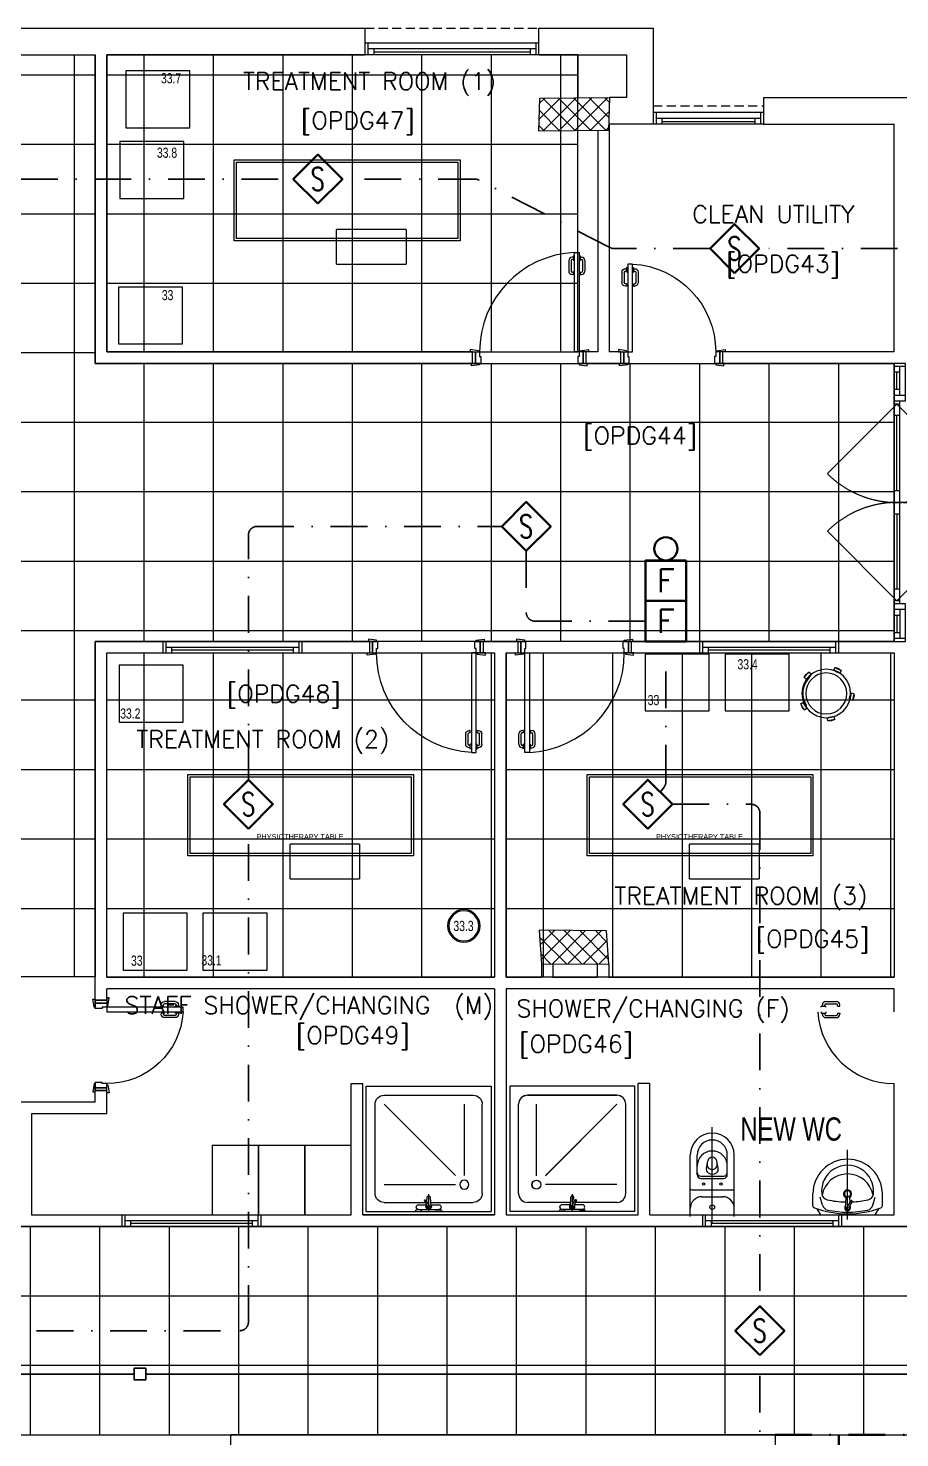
# Model space of a CAD drawing. Header units: inches. Extents: x -246178 to 57169, y -29325 to 19878.
# Drawn here: x 29599 to 37128, y -2773 to 9403 of the extents above; entities that cross this region are included whole.
import ezdxf
from ezdxf.enums import TextEntityAlignment as Align

# ---------------------------------------------------------------- set-up
doc = ezdxf.new("R2010")
doc.units = ezdxf.units.IN
doc.header["$LTSCALE"] = 25
doc.header["$MEASUREMENT"] = 0
for name, pattern in [('00-Ground Floor$0$DASHED', [0.75, 0.5, -0.25]), ('00-Ground Floor$0$HIDDEN2', [0.1875, 0.125, -0.0625]), ('DASHDOT', [25.4, 12.7, -6.35, 0, -6.35])]:
    doc.linetypes.add(name, pattern=pattern)
doc.layers.get('0').update_dxf_attribs({"color": 8})
for name, color, linetype, lineweight in [('00-Ground Floor$0$72_EGR_BASE_TEXT', 252, 'Continuous', 5), ('00-Ground Floor$0$72_EGR_EQP_TAG', 142, 'Continuous', 5), ('00-Ground Floor$0$Aluminum', 251, 'Continuous', 5), ('00-Ground Floor$0$C-HYDR-CTCH', 251, 'Continuous', 5), ('00-Ground Floor$0$Frame', 252, 'Continuous', 9), ('00-Ground Floor$0$Hatch', 254, 'Continuous', 5), ('00-Ground Floor$0$LOADING', 253, 'Continuous', 5), ('00-Ground Floor$0$Proj', 251, 'Continuous', 5), ('00-Ground Floor$0$SANIT', 250, 'Continuous', 5), ('00-Ground Floor$0$Walls', 251, 'Continuous', 5), ('00-Ground Floor$0$Wooden Joinery', 251, 'Continuous', 5), ('E-LITE-CLNG-CNDT', 6, 'DASHDOT', 35), ('F-ALRM-CLNG @ 100', 33, 'Continuous', 35), ('F-ALRM-CLNG-CNDT', 51, 'DASHDOT', 25), ('F-ALRM-CNDT-SPLY', 43, 'POWER SUPPLY', 25), ('F-ALRM-WALL @ 100', 33, 'Continuous', 35)]:
    doc.layers.add(name, color=color, linetype=linetype, lineweight=lineweight)
doc.styles.add('00-Ground Floor$0$list_ghTextstyle', font='romans.shx', dxfattribs={"height": 0.25})
doc.styles.add('00-Ground Floor$0$SIMPLEX', font='SIMPLEX.shx', dxfattribs={"height": 150})
doc.styles.add('00-Ground Floor$0$X3G_ENTITY_257CFD', font='swisscl.ttf', dxfattribs={"height": 200})
doc.styles.add('00-Ground Floor$0$X3G_ENTITY_2587F5', font='swisscl.ttf', dxfattribs={"height": 200})
doc.styles.add('DC_Simplex', font='SIMPLEX.shx', dxfattribs={"width": 0.7})
doc.styles.get("Standard").update_dxf_attribs({"font": 'arial.ttf'})
doc.linetypes.add('POWER SUPPLY', pattern='A,50.8,-4,["PS",Standard,S=4.5,R=0,X=0,Y=-2.25],-11', length=65.8)

# ---------------------------------------------------------------- blocks, each defined once
blk = doc.blocks.new('00-Ground Floor$0$door1700')
at = {"layer": '00-Ground Floor$0$Aluminum', "linetype": '00-Ground Floor$0$DASHED', "ltscale": 300}
for p, q in [((34940, 89348), (35541, 89949)), ((36640, 89348), (36039, 89949)), ((34940, 89348), (35541, 88747)), ((36640, 89348), (36039, 88747))]:
    blk.add_line(p, q, dxfattribs=at)
at = {"layer": '00-Ground Floor$0$Aluminum'}
for p, q in [((34915, 89423), (34590, 89423)), ((34615, 89423), (34615, 89323)), ((34865, 89373), (34615, 89373)), ((34665, 89373), (34665, 89323)), ((34815, 89373), (34815, 89323)), ((34865, 89423), (34865, 89323)), ((34915, 89423), (34915, 89323)), ((36665, 89373), (34915, 89373)), ((34940, 89373), (34940, 89323)), ((35040, 89373), (35040, 89323)), ((35690, 89373), (35690, 89323)), ((35790, 89373), (35790, 89323)), ((35890, 89373), (35890, 89323)), ((36540, 89373), (36540, 89323)), ((36640, 89373), (36640, 89323)), ((36990, 89423), (36665, 89423)), ((36665, 89423), (36665, 89323)), ((36715, 89423), (36715, 89323)), ((36715, 89373), (36965, 89373)), ((36765, 89373), (36765, 89323)), ((36915, 89373), (36915, 89323)), ((36965, 89423), (36965, 89323)), ((36990, 89323), (34590, 89323)), ((34590, 89323), (36990, 89323)), ((34815, 89348), (34665, 89348)), ((35690, 89348), (35040, 89348)), ((35890, 89348), (36540, 89348)), ((36765, 89348), (36915, 89348))]:
    blk.add_line(p, q, dxfattribs=at)
at = {"layer": '00-Ground Floor$0$Aluminum', "linetype": '00-Ground Floor$0$DASHED', "ltscale": 300}
for centre, start, end in [((34940, 89348), 315, 45), ((36640, 89348), 135, 225)]:
    blk.add_arc(centre, 850, start, end, dxfattribs=at)
blk = doc.blocks.new('00-Ground Floor$0$A$C72370EFE')
at = {"layer": '00-Ground Floor$0$Wooden Joinery'}
for p, q in [((-0.05, -0.07), (-0.05, -0.16)), ((-0.03, -0.07), (-0.03, -0.16)), ((-0.01, -0.04), (-0.02, -0.04)), ((-0.01, -0.06), (-0.02, -0.06)), ((-0.01, -0.03), (-0.01, -0.07)), ((0, -0.03), (-0.01, -0.03)), ((0, -0.07), (-0.01, -0.07)), ((0.04, -0.03), (0.05, -0.03)), ((0.04, -0.07), (0.05, -0.07)), ((0.05, -0.03), (0.05, -0.07)), ((0.05, -0.04), (0.06, -0.04)), ((0.05, -0.06), (0.06, -0.06)), ((0.07, -0.07), (0.07, -0.16)), ((0.09, -0.07), (0.09, -0.16)), ((-0.01, -0.17), (-0.02, -0.17)), ((-0.01, -0.19), (-0.02, -0.19)), ((-0.01, -0.17), (-0.01, -0.19)), ((0.05, -0.17), (0.06, -0.17)), ((0.05, -0.17), (0.05, -0.19)), ((0.05, -0.19), (0.06, -0.19))]:
    blk.add_line(p, q, dxfattribs=at)
for centre, radius, start, end in [((-0.02, -0.07), 0.03, 90, 180), ((-0.02, -0.07), 0.01, 90, 180), ((0.06, -0.07), 0.03, 0, 90), ((0.06, -0.07), 0.01, 0, 90), ((-0.02, -0.16), 0.03, 180, 270), ((-0.02, -0.16), 0.01, 180, 270), ((0.06, -0.16), 0.01, 270, 0), ((0.06, -0.16), 0.03, 270, 0)]:
    blk.add_arc(centre, radius, start, end, dxfattribs=at)
blk = doc.blocks.new('00-Ground Floor$0$A$C268A7CF0')
at = {"layer": '00-Ground Floor$0$Wooden Joinery'}
for points in [[(80, 759), (80, 769), (10, 779), (10, 759)], [(740, 759), (740, 769), (810, 779), (810, 759)], [(70, 659), (70, 649), (0, 639), (0, 659)], [(120, 659), (120, 0), (80, 0), (80, 659)], [(750, 659), (750, 649), (820, 639), (820, 659)]]:
    blk.add_lwpolyline(points, close=True, dxfattribs=at)
for points in [[(45, 659), (45, 759), (20, 759), (20, 659), (45, 659)], [(45, 659), (80, 659), (80, 699), (90, 699), (90, 759), (45, 759), (45, 659)], [(775, 659), (740, 659), (740, 699), (730, 699), (730, 759), (775, 759), (775, 659)], [(775, 659), (775, 759), (800, 759), (800, 659), (775, 659)]]:
    blk.add_lwpolyline(points, dxfattribs=at)
blk.add_arc((80, 659), 660, 273.4748, 0, dxfattribs=at)
at = {"layer": '00-Ground Floor$0$Wooden Joinery', "xscale": 999.9999999998854, "yscale": 999.9999999998854, "zscale": 999.9999999998854, "rotation": 180}
blk.add_blockref('00-Ground Floor$0$A$C72370EFE', (120, 0), dxfattribs=at)
blk = doc.blocks.new('00-Ground Floor$0$A$C5DAD61B4')
at = {"layer": '00-Ground Floor$0$Wooden Joinery'}
for points in [[(80, 959), (80, 969), (10, 979), (10, 959)], [(940, 959), (940, 969), (1010, 979), (1010, 959)], [(70, 859), (70, 849), (0, 839), (0, 859)], [(120, 859), (120, 0), (80, 0), (80, 859)], [(950, 859), (950, 849), (1020, 839), (1020, 859)]]:
    blk.add_lwpolyline(points, close=True, dxfattribs=at)
for points in [[(45, 859), (45, 959), (20, 959), (20, 859), (45, 859)], [(45, 859), (80, 859), (80, 899), (90, 899), (90, 959), (45, 959), (45, 859)], [(975, 859), (940, 859), (940, 899), (930, 899), (930, 959), (975, 959), (975, 859)], [(975, 859), (975, 959), (1000, 959), (1000, 859), (975, 859)]]:
    blk.add_lwpolyline(points, dxfattribs=at)
blk.add_arc((80, 859), 860, 272.666, 0, dxfattribs=at)
at = {"layer": '00-Ground Floor$0$Wooden Joinery', "xscale": 999.9999999998854, "yscale": 999.9999999998854, "zscale": 999.9999999998854, "rotation": 180}
blk.add_blockref('00-Ground Floor$0$A$C72370EFE', (120, 0), dxfattribs=at)
blk = doc.blocks.new('00-Ground Floor$0$A$C5FCA3E6B')
at = {"layer": '00-Ground Floor$0$Wooden Joinery'}
for points in [[(80, 859), (80, 869), (10, 879), (10, 859)], [(840, 859), (840, 869), (910, 879), (910, 859)], [(70, 759), (70, 749), (0, 739), (0, 759)], [(120, 759), (120, 0), (80, 0), (80, 759)], [(850, 759), (850, 749), (920, 739), (920, 759)]]:
    blk.add_lwpolyline(points, close=True, dxfattribs=at)
for points in [[(45, 759), (45, 859), (20, 859), (20, 759), (45, 759)], [(45, 759), (80, 759), (80, 799), (90, 799), (90, 859), (45, 859), (45, 759)], [(875, 759), (840, 759), (840, 799), (830, 799), (830, 859), (875, 859), (875, 759)], [(875, 759), (875, 859), (900, 859), (900, 759), (875, 759)]]:
    blk.add_lwpolyline(points, dxfattribs=at)
blk.add_arc((80, 759), 760, 273.0171, 0, dxfattribs=at)
at = {"layer": '00-Ground Floor$0$Wooden Joinery', "xscale": 999.9999999998854, "yscale": 999.9999999998854, "zscale": 999.9999999998854, "rotation": 180}
blk.add_blockref('00-Ground Floor$0$A$C72370EFE', (120, 0), dxfattribs=at)
blk = doc.blocks.new('00-Ground Floor$0$SHOWER TRAY 80x80')
at = {"layer": '00-Ground Floor$0$SANIT'}
for p, q in [((0, 0), (0, 0.8)), ((0.8, 0.8), (0, 0.8)), ((0.1143, 0.7429), (0.6857, 0.7429)), ((0.8, 0), (0.8, 0.8)), ((0.0571, 0.4124), (0.0571, 0.6857)), ((0.7429, 0.1143), (0.7429, 0.6857)), ((0.1714, 0.1143), (0.1714, 0.5714)), ((0.2286, 0.6286), (0.6857, 0.6286)), ((0.2286, 0.5714), (0.6857, 0.1143)), ((0.01, 0.455), (0.01, 0.475)), ((0.0163, 0.475), (0.01, 0.475)), ((0.0125, 0.455), (0.01, 0.455)), ((0.0125, 0.335), (0.0125, 0.465)), ((0.0425, 0.4133), (0.0425, 0.465)), ((0.11, 0.4), (0, 0.4)), ((0.0667, 0.3728), (0.0271, 0.3939)), ((0.0895, 0.4105), (0.0316, 0.4139)), ((0.0407, 0.3866), (0.0316, 0.3861)), ((0.0715, 0.3808), (0.0334, 0.4058)), ((0.0425, 0.335), (0.0425, 0.3857)), ((0.0571, 0.1143), (0.0571, 0.3779)), ((0.0608, 0.3878), (0.0895, 0.3895)), ((0.01, 0.345), (0.01, 0.325)), ((0.0125, 0.345), (0.01, 0.345)), ((0.0163, 0.325), (0.01, 0.325)), ((0, 0), (0.8, 0)), ((0.1143, 0.0571), (0.6857, 0.0571))]:
    blk.add_line(p, q, dxfattribs=at)
blk.add_circle((0.1714, 0.6286), 0.0286, dxfattribs=at)
for centre, radius, start, end in [((0.1143, 0.6857), 0.0571, 90, 180), ((0.6857, 0.6857), 0.0571, 360, 90), ((0, 0.475), 0.01, 0, 90), ((0, 0.455), 0.01, 270, 0), ((0.0275, 0.465), 0.015, 0, 180), ((0.03, 0.4), 0.0175, 49.63201, 309.25255), ((0.03, 0.4), 0.014, 83.26708, 276.73292), ((0.03, 0.4), 0.00676, 54.04228, 244.58733), ((0.0691, 0.3768), 0.00467, 239.31481, 59.31481), ((0.0895, 0.4), 0.0105, 270, 90), ((0, 0.345), 0.01, 0, 90), ((0, 0.325), 0.01, 270, 0), ((0.0275, 0.335), 0.015, 180, 0), ((0.1143, 0.1143), 0.0571, 180, 270), ((0.6857, 0.1143), 0.0571, 270, 360)]:
    blk.add_arc(centre, radius, start, end, dxfattribs=at)
blk = doc.blocks.new('00-Ground Floor$0$WM00001-P')
at = {"layer": '00-Ground Floor$0$LOADING'}
for radius in [0.14, 0.13]:
    blk.add_circle((0, 0), radius, dxfattribs=at)
blk = doc.blocks.new('00-Ground Floor$0$stool')
at = {"layer": '00-Ground Floor$0$LOADING', "extrusion": (-2.75759e-10, 1.16581e-09, -1)}
for p, q in [((-948653, -390197, 0), (-948663, -390219, 0)), ((-948663, -390219, 0), (-948609, -390245, 0)), ((-948653, -390197, 0), (-948599, -390223, 0)), ((-948599, -390223, 0), (-948609, -390245, 0)), ((-948878, -390239, 0), (-948920, -390282, 0)), ((-948901, -390299, 0), (-948920, -390282, 0)), ((-948860, -390256, 0), (-948901, -390299, 0)), ((-948874, -390285, 0), (-948881, -390278, 0)), ((-948860, -390256, 0), (-948878, -390239, 0)), ((-948514, -390419, 0), (-948526, -390478, 0)), ((-948489, -390424, 0), (-948514, -390419, 0)), ((-948489, -390424, 0), (-948502, -390483, 0)), ((-948948, -390510, 0), (-948927, -390497, 0)), ((-948918, -390562, 0), (-948948, -390510, 0)), ((-948897, -390549, 0), (-948927, -390497, 0)), ((-948918, -390562, 0), (-948897, -390549, 0)), ((-948900, -390524, 0), (-948909, -390529, 0)), ((-948502, -390483, 0), (-948526, -390478, 0)), ((-948660, -390622, 0), (-948719, -390634, 0)), ((-948714, -390658, 0), (-948719, -390634, 0)), ((-948655, -390647, 0), (-948714, -390658, 0)), ((-948655, -390647, 0), (-948660, -390622, 0))]:
    blk.add_line(p, q, dxfattribs=at)
for radius in [210, 177]:
    blk.add_circle((948728, -390422, 0), radius, dxfattribs=at)
for centre, radius, start, end in [((948598, -390154, 0), 92.5, 276.8567, 314.706), ((948664, -390289, 0), 92.5, 96.8567, 134.706), ((948728, -390422, 0), 200, 329.385, 43.147), ((948835, -390321, 0), 92.5, 24.6225, 62.4718), ((948944, -390217, 0), 92.5, 204.6225, 242.4718), ((948434, -390467, 0), 92.5, 353.1232, 30.9725), ((948581, -390435, 0), 92.5, 173.1232, 210.9725), ((948857, -390492, 0), 92.5, 311.2934, 349.1427), ((948988, -390567, 0), 92.5, 131.2934, 169.1427), ((948672, -390714, 0), 92.5, 59.9688, 97.8181), ((948701, -390567, 0), 92.5, 239.9688, 277.8181)]:
    blk.add_arc(centre, radius, start, end, dxfattribs=at)
blk = doc.blocks.new('00-Ground Floor$0$H.A.2.3_Second Floor Plan$0$A$C64EB3589')
for p, q in [((-1107, 924, -10), (-507, 924, -10)), ((-1107, 924, -10), (-1107, 624, -10)), ((-507, 624, -10), (-507, 924, -10)), ((-507, 624, -10), (-1107, 624, -10))]:
    blk.add_line(p, q)
at = {"elevation": -10}
for points in [[(-1991, 24), (-41, 24), (-41, 724), (-1991, 724)], [(-1991, 24), (-41, 24), (-41, 724), (-1991, 724)], [(-1991, 24), (-41, 24), (-41, 724), (-1991, 724)], [(-1991, 24), (-41, 24), (-41, 724), (-1991, 724)], [(-1971, 44), (-61, 44), (-61, 704), (-1971, 704)], [(-1971, 44), (-61, 44), (-61, 704), (-1971, 704)], [(-1971, 44), (-61, 44), (-61, 704), (-1971, 704)], [(-1971, 44), (-61, 44), (-61, 704), (-1971, 704)]]:
    blk.add_lwpolyline(points, close=True, dxfattribs=at)
blk = doc.blocks.new('00-Ground Floor$0$ELECTROTHERAPY UNIT')
at = {"layer": '00-Ground Floor$0$LOADING', "elevation": 0}
blk.add_lwpolyline([(-952368, -379388), (-952922, -379388), (-952922, -379879), (-952368, -379879)], close=True, dxfattribs=at)
blk = doc.blocks.new('00-Ground Floor$0$PRESSOTHERAPY')
at = {"layer": '00-Ground Floor$0$LOADING', "elevation": 0}
blk.add_lwpolyline([(-952462, -380062), (-951908, -380062), (-951908, -379571), (-952462, -379571)], close=True, dxfattribs=at)
blk = doc.blocks.new('00-Ground Floor$0$VACUUM THERAPY')
at = {"layer": '00-Ground Floor$0$LOADING', "elevation": 0}
blk.add_lwpolyline([(-947952, -377824), (-947399, -377824), (-947399, -377333), (-947952, -377333)], close=True, dxfattribs=at)
blk = doc.blocks.new('00-Ground Floor$0$MAGNETOTHERAPY')
at = {"layer": '00-Ground Floor$0$LOADING'}
blk.add_lwpolyline([(-953179, -373397), (-952626, -373397), (-952626, -372905), (-953179, -372905)], close=True, dxfattribs=at)
blk = doc.blocks.new('00-Ground Floor$0$HYDRO COLD')
at = {"layer": '00-Ground Floor$0$LOADING', "elevation": 0}
blk.add_lwpolyline([(-952550, -375493), (-953104, -375493), (-953104, -375984), (-952550, -375984)], close=True, dxfattribs=at)
blk = doc.blocks.new('00-Ground Floor$0$HYDRO HOT')
at = {"layer": '00-Ground Floor$0$LOADING', "elevation": 0}
blk.add_lwpolyline([(-952414, -375984), (-951860, -375984), (-951860, -375493), (-952414, -375493)], close=True, dxfattribs=at)
blk = doc.blocks.new('00-Ground Floor$0$A$C37be4daf')
at = {"layer": '00-Ground Floor$0$Aluminum'}
for p, q in [((1416, 598), (216, 598)), ((1416, 498), (216, 498)), ((241, 498), (241, 598)), ((1391, 548), (241, 548)), ((291, 548), (291, 598)), ((291, 573), (1341, 573)), ((1341, 548), (1341, 598)), ((1391, 498), (1391, 598))]:
    blk.add_line(p, q, dxfattribs=at)
at = {"layer": '00-Ground Floor$0$Walls'}
for p, q in [((216, 498), (216, 598)), ((1416, 498), (1416, 598))]:
    blk.add_line(p, q, dxfattribs=at)
blk = doc.blocks.new('00-Ground Floor$0$A$C540D530E')
at = {"color": 254, "linetype": 'Continuous'}
for p, q in [((48818, -947, 0), (12263, -947, 0)), ((29618, -2747), (29618, -947)), ((30218, -2747), (30218, -947)), ((30818, -2747), (30818, -947)), ((31418, -2747), (31418, -947)), ((32018, -2747), (32018, -947)), ((32618, -2747), (32618, -947)), ((33218, -2747), (33218, -947)), ((33818, -2747), (33818, -947)), ((34418, -2747), (34418, -947)), ((35018, -2747), (35018, -947)), ((35618, -2747), (35618, -947)), ((36218, -2747), (36218, -947)), ((36818, -2747), (36818, -947)), ((12263, -1547), (48818, -1547)), ((12263, -2147), (48818, -2147)), ((12263, -2747, 0), (48818, -2747, 0))]:
    blk.add_line(p, q, dxfattribs=at)
blk = doc.blocks.new('00-Ground Floor$0$A$C0B477265')
at = {"layer": '00-Ground Floor$0$LOADING', "color": 254}
for p, q in [((30278, 4006, 0), (33628, 4006, 0)), ((30278, 1206, 0), (30278, 4006, 0)), ((33628, 4006, 0), (33628, 1206, 0)), ((33628, 1206, 0), (30278, 1206, 0))]:
    blk.add_line(p, q, dxfattribs=at)
at = {"layer": '00-Ground Floor$0$LOADING', "color": 254, "linetype": 'Continuous'}
for p, q in [((30600, 1206), (30600, 4006)), ((31200, 1206), (31200, 4006)), ((31800, 1206), (31800, 4006)), ((32400, 1206), (32400, 4006)), ((33000, 1206), (33000, 4006)), ((33600, 1206), (33600, 4006)), ((30278, 3600), (33628, 3600)), ((30278, 3000), (33628, 3000)), ((30278, 2400), (33628, 2400)), ((30278, 1800), (33628, 1800))]:
    blk.add_line(p, q, dxfattribs=at)
blk = doc.blocks.new('00-Ground Floor$0$A$C325E70CD')
at = {"color": 254}
for p, q in [((34348, 9173, 0), (30278, 9173, 0)), ((30278, 9173, 0), (30278, 6606, 0)), ((34348, 6606, 0), (34348, 9173, 0)), ((30278, 6606, 0), (34348, 6606, 0))]:
    blk.add_line(p, q, dxfattribs=at)
at = {"color": 254, "linetype": 'Continuous'}
for p, q in [((30600, 6606), (30600, 9173)), ((31200, 6606), (31200, 9173)), ((31800, 6606), (31800, 9173)), ((32400, 6606), (32400, 9173)), ((33000, 6606), (33000, 9173)), ((33600, 6606), (33600, 9173)), ((34200, 6606), (34200, 9173)), ((30278, 9000), (34348, 9000)), ((30278, 8400), (34348, 8400)), ((30278, 7800), (34348, 7800)), ((30278, 7200), (34348, 7200))]:
    blk.add_line(p, q, dxfattribs=at)
blk = doc.blocks.new('00-Ground Floor$0$A$C71C82CCA')
at = {"color": 254}
for p, q in [((20248, 9173, 0), (30178, 9173, 0)), ((30178, 9173, 0), (30178, 6506, 0)), ((30178, 6506, 0), (37078, 6506, 0)), ((37078, 6506, 0), (37078, 4106, 0)), ((37078, 4106, 0), (30178, 4106, 0)), ((30178, 4106, 0), (30178, 1210, 0)), ((30178, 1210, 0), (20248, 1210, 0))]:
    blk.add_line(p, q, dxfattribs=at)
at = {"color": 254, "linetype": 'Continuous'}
for p, q in [((30000, 1210), (30000, 9173)), ((20248, 9000), (30178, 9000)), ((20248, 8400), (30178, 8400)), ((20248, 7800), (30178, 7800)), ((20248, 7200), (30178, 7200)), ((20248, 6600), (30178, 6600)), ((30600, 4106), (30600, 6506)), ((31200, 4106), (31200, 6506)), ((31800, 4106), (31800, 6506)), ((32400, 4106), (32400, 6506)), ((33000, 4106), (33000, 6506)), ((33600, 4106), (33600, 6506)), ((34200, 4106), (34200, 6506)), ((34800, 4106), (34800, 6506)), ((35400, 4106), (35400, 6506)), ((36000, 4106), (36000, 6506)), ((36600, 4106), (36600, 6506)), ((20248, 6000), (37078, 6000)), ((20248, 5400), (37078, 5400)), ((20248, 4800), (37078, 4800)), ((20248, 4200), (37078, 4200)), ((20248, 3600), (30178, 3600)), ((20248, 3000), (30178, 3000)), ((20248, 2400), (30178, 2400)), ((20248, 1800), (30178, 1800))]:
    blk.add_line(p, q, dxfattribs=at)
blk = doc.blocks.new('00-Ground Floor$0$A$Ce9e1c4c3')
at = {"color": 254}
for p, q in [((-63950, -12867, 0), (-63950, -2747, 0)), ((-63950, -2747, 0), (-62150, -2747, 0))]:
    blk.add_line(p, q, dxfattribs=at)
at = {"color": 254, "linetype": 'Continuous'}
blk.add_line((-63400, -12867), (-63400, -2747), dxfattribs=at)
at = {"layer": '00-Ground Floor$0$Frame', "color": 254}
for name in ['00-Ground Floor$0$A$C71C82CCA', '00-Ground Floor$0$A$C325E70CD']:
    blk.add_blockref(name, (-100000, 0), dxfattribs=at)
at = {"layer": '00-Ground Floor$0$Frame'}
for name, p in [('00-Ground Floor$0$A$C0B477265', (-100000, 0)), ('00-Ground Floor$0$A$C0B477265', (-96550, 0)), ('00-Ground Floor$0$A$C540D530E', (-100000, 0))]:
    blk.add_blockref(name, p, dxfattribs=at)
blk = doc.blocks.new('00-Ground Floor')
at = {"layer": '00-Ground Floor$0$Hatch'}
h = blk.add_hatch(dxfattribs=at)
h.set_pattern_fill('ANSI37', color=256, scale=30)
h.set_pattern_definition([(45, (-1981.42, -13099.68), (-67.35192, 67.35192), []), (135, (-1981.42, -13099.68), (-67.35192, -67.35192), [])])
h.paths.add_polyline_path([(48971, 8818), (48367, 8810), (48371, 8522), (48975, 8530)])
h.paths.add_polyline_path([(41810, 8810), (41227, 8805), (41207, 8514), (41791, 8519)])
h.paths.add_polyline_path([(27434, 8803), (26834, 8799), (26829, 8506), (27428, 8510)])
h.paths.add_polyline_path([(34619, 8805), (34018, 8798), (34009, 8512), (34611, 8520)])
h.paths.add_polyline_path([(20214, 8812), (19608, 8790), (19622, 8498), (20229, 8520)])
h.paths.add_polyline_path([(13478, 8802), (12256, 8826), (12249, 8530), (13471, 8506)])
h.paths.add_polyline_path([(13492, 1602), (12277, 1586), (12263, 1294), (13478, 1309)])
h.paths.add_polyline_path([(13466, -5591), (12263, -5607), (12257, -5900), (13460, -5884)])
h.paths.add_polyline_path([(13484, -12790), (12288, -12801), (12290, -13096), (13487, -13084)])
h.paths.add_polyline_path([(5849, -12788), (5246, -12792), (5256, -13077), (5860, -13073)])
h.paths.add_polyline_path([(5834, -5590), (5237, -5588), (5237, -5889), (5834, -5891)])
h.paths.add_polyline_path([(5844, 1600), (5224, 1601), (5214, 1298), (5833, 1297)])
h.paths.add_polyline_path([(5820, 8779), (5220, 8794), (5216, 8504), (5817, 8489)])
h.paths.add_polyline_path([(-1379, 8777), (-1981, 8800), (-1980, 8512), (-1377, 8489)])
h.paths.add_polyline_path([(-1371, -5601), (-1973, -5608), (-1970, -5900), (-1368, -5893)])
h.paths.add_polyline_path([(-1354, -12796), (-1952, -12797), (-1947, -13097), (-1349, -13096)])
h.paths.add_polyline_path([(20233, -12782), (19627, -12795), (19633, -13097), (20239, -13084)])
h.paths.add_polyline_path([(20227, -5590), (19632, -5608), (19634, -5904), (20229, -5887)])
h.paths.add_polyline_path([(20218, 1618), (19619, 1610), (19623, 1310), (20222, 1318)])
h.paths.add_polyline_path([(27418, 1603), (26816, 1607), (26821, 1315), (27422, 1311)])
h.paths.add_polyline_path([(27422, -5580), (26818, -5597), (26832, -5898), (27432, -5876)])
h.paths.add_polyline_path([(27438, -12796), (26834, -12789), (26832, -13075), (27436, -13082)])
h.paths.add_polyline_path([(34637, -12785), (34039, -12800), (34048, -13100), (34646, -13085)])
h.paths.add_polyline_path([(34629, -5597), (34028, -5595), (34029, -5892), (34630, -5894)])
h.paths.add_polyline_path([(34593, 1607), (34012, 1611), (34032, 1322), (34613, 1317)])
h.paths.add_polyline_path([(41796, 1606), (41199, 1620), (41201, 1328), (41798, 1314)])
h.paths.add_polyline_path([(41797, -5593), (41229, -5600), (41231, -5894), (41799, -5887)])
h.paths.add_polyline_path([(41834, -12790), (41229, -12792), (41230, -13097), (41836, -13094)])
h.paths.add_polyline_path([(49008, -12790), (48421, -12774), (48407, -13081), (48995, -13097)])
h.paths.add_polyline_path([(48993, -5591), (48389, -5590), (48388, -5886), (48991, -5887)])
at = {"layer": '00-Ground Floor$0$Aluminum'}
for p, q in [((34009, 9273, 0), (32509, 9273, 0)), ((32534, 9273, 0), (32534, 9173, 0)), ((33984, 9273, 0), (33984, 9173, 0)), ((34009, 9173, 0), (32509, 9173, 0)), ((33984, 9223, 0), (32534, 9223, 0)), ((32584, 9223, 0), (32584, 9173, 0)), ((32584, 9198, 0), (33934, 9198, 0)), ((33934, 9223, 0), (33934, 9173, 0)), ((35950, 8673, 0), (34998, 8673, 0)), ((35023, 8673, 0), (35023, 8573, 0)), ((35925, 8673, 0), (35925, 8573, 0)), ((35950, 8573, 0), (34998, 8573, 0)), ((35925, 8623, 0), (35023, 8623, 0)), ((35073, 8623, 0), (35073, 8573, 0)), ((35073, 8598, 0), (35875, 8598, 0)), ((35875, 8623, 0), (35875, 8573, 0)), ((36489, 996, 0), (36579, 996, 0)), ((36489, 976, 0), (36579, 976, 0)), ((36449, 956, 0), (36489, 956, 0)), ((36449, 946, 0), (36449, 956, 0)), ((36449, 906, 0), (36449, 896, 0)), ((36449, 896, 0), (36489, 896, 0)), ((36459, 956, 0), (36459, 966, 0)), ((36459, 896, 0), (36459, 886, 0)), ((36479, 956, 0), (36479, 966, 0)), ((36479, 896, 0), (36479, 886, 0)), ((36489, 946, 0), (36489, 956, 0)), ((36489, 906, 0), (36489, 896, 0)), ((36489, 876, 0), (36579, 876, 0)), ((36489, 856, 0), (36579, 856, 0)), ((36589, 956, 0), (36589, 966, 0)), ((36589, 956, 0), (36609, 956, 0)), ((36589, 896, 0), (36589, 886, 0)), ((36589, 896, 0), (36609, 896, 0)), ((36609, 956, 0), (36609, 966, 0)), ((36609, 896, 0), (36609, 886, 0))]:
    blk.add_line(p, q, dxfattribs=at)
at = {"layer": '00-Ground Floor$0$Aluminum', "color": 61, "true_color": 0xedee99}
for centre, radius, start, end in [((36489, 966, 0), 30, 90, 180), ((36489, 966, 0), 10, 90, 180), ((36579, 966, 0), 30, 0, 90), ((36579, 966, 0), 10, 0, 90), ((37078, 946, 0), 660, 183.4748, 270), ((36489, 886, 0), 30, 180, 270), ((36489, 886, 0), 10, 180, 270), ((36579, 886, 0), 10, 270, 0), ((36579, 886, 0), 30, 270, 0)]:
    blk.add_arc(centre, radius, start, end, dxfattribs=at)
at = {"layer": '00-Ground Floor$0$C-HYDR-CTCH', "flags": 128}
for points in [[(34009, 8512), (34018, 8798), (34619, 8805), (34611, 8520), (34009, 8512)], [(34012, 1611), (34032, 1322), (34613, 1317), (34593, 1607), (34012, 1611)]]:
    blk.add_lwpolyline(points, dxfattribs=at)
at = {"layer": '00-Ground Floor$0$LOADING', "elevation": 0}
for points in [[(31188, -847), (31588, -847), (31588, -247), (31188, -247)], [(31588, -847), (31988, -847), (31988, -247), (31588, -247)], [(31988, -847), (32388, -847), (32388, -247), (31988, -247)]]:
    blk.add_lwpolyline(points, close=True, dxfattribs=at)
at = {"layer": '00-Ground Floor$0$Proj', "linetype": '00-Ground Floor$0$HIDDEN2', "ltscale": 25}
for p, q in [((32509, 9403, 0), (34009, 9403, 0)), ((34998, 8732, 0), (35950, 8732, 0))]:
    blk.add_line(p, q, dxfattribs=at)
at = {"layer": '00-Ground Floor$0$SANIT'}
for p, q in [((33758, 263, 0), (33758, -817, 0)), ((34838, 263, 0), (33758, 263, 0)), ((34838, -817, 0), (34838, 263, 0)), ((34684, 185, 0), (33912, 185, 0)), ((33835, -663, 0), (33835, 108, 0)), ((33989, -509, 0), (33989, 108, 0)), ((34067, -509, 0), (34684, 108, 0)), ((34761, -663, 0), (34761, 108, 0)), ((35508, -921, 0), (35508, -91, 0)), ((35318, -861, 0), (35318, -331, 0)), ((35378, -502, 0), (35378, -331, 0)), ((35638, -502, 0), (35638, -331, 0)), ((35698, -861, 0), (35698, -331, 0)), ((36677, -887, 0), (36677, -287, 0)), ((35457, -445, 0), (35469, -383, 0)), ((35559, -445, 0), (35547, -383, 0)), ((34684, -586, 0), (34067, -586, 0)), ((35408, -512, 0), (35608, -512, 0)), ((35408, -532, 0), (35608, -532, 0)), ((36441, -608, 0), (36441, -608, 0)), ((34284, -697, 0), (34279, -775, 0)), ((34324, -721, 0), (34290, -772, 0)), ((34298, -669, 0), (34298, -817, 0)), ((34335, -727, 0), (34306, -781, 0)), ((34314, -735, 0), (34312, -697, 0)), ((35328, -632, 0), (35688, -632, 0)), ((35418, -691, 0), (35598, -691, 0)), ((36377, -769, 0), (36377, -667, 0)), ((36459, -763, 0), (36439, -694, 0)), ((36662, -700, 0), (36657, -783, 0)), ((36705, -726, 0), (36670, -780, 0)), ((36692, -700, 0), (36695, -742, 0)), ((36896, -763, 0), (36916, -694, 0)), ((36977, -769, 0), (36977, -667, 0)), ((34838, -817, 0), (33758, -817, 0)), ((34281, -740, 0), (33912, -740, 0)), ((34197, -795, 0), (34197, -804, 0)), ((34224, -804, 0), (34197, -804, 0)), ((34280, -760, 0), (34210, -760, 0)), ((34386, -801, 0), (34210, -801, 0)), ((34224, -801, 0), (34224, -804, 0)), ((34316, -762, 0), (34317, -775, 0)), ((34386, -760, 0), (34317, -760, 0)), ((34684, -740, 0), (34328, -740, 0)), ((34372, -801, 0), (34372, -804, 0)), ((34372, -804, 0), (34399, -804, 0)), ((34399, -795, 0), (34399, -804, 0)), ((36412, -795, 0), (36442, -847, 0)), ((36442, -847, 0), (36913, -847, 0)), ((36716, -733, 0), (36686, -790, 0)), ((36696, -770, 0), (36697, -783, 0)), ((36943, -795, 0), (36913, -847, 0))]:
    blk.add_line(p, q, dxfattribs=at)
for centre, radius in [((33989, -586, 0), 38.6), ((35433, -582, 0), 10), ((35583, -582, 0), 10), ((35508, -781, 0), 20)]:
    blk.add_circle(centre, radius, dxfattribs=at)
for centre, radius, start, end in [((33912, 108, 0), 77.1, 90, 180), ((34684, 108, 0), 77.1, 0, 90), ((35508, -331, 0), 190, 0, 180), ((35508, -331, 0), 130, 0, 180), ((35508, -426, 0), 130, 0, 180), ((35508, -390, 0), 40, 10.5711, 169.4289), ((35408, -482, 0), 30, 180, 270), ((35496, -453, 0), 40, 169.4289, 231.525), ((35503, -414, 0), 40, 169.4289, 256.4176), ((35508, -438, 0), 58.8, 231.525, 308.475), ((35508, -396, 0), 58.8, 256.4176, 283.5824), ((35512, -414, 0), 40, 283.5824, 10.5711), ((35520, -453, 0), 40, 308.475, 10.5711), ((35608, -482, 0), 30, 270, 0), ((36677, -667, 0), 300, 0, 180), ((36677, -644, 0), 225, 354.8142, 185.1858), ((35408, -502, 0), 30, 180, 270), ((35608, -502, 0), 30, 270, 0), ((36677, -719, 0), 225, 10.6097, 169.3903), ((33912, -663, 0), 77.1, 180, 270), ((34298, -697, 0), 14.2, 0, 180), ((34329, -724, 0), 6.3, 329.3148, 149.3148), ((34684, -663, 0), 77.1, 270, 0), ((35328, -622, 0), 10, 180, 270), ((35418, -791, 0), 100, 90, 180), ((35598, -791, 0), 100, 0, 90), ((35688, -622, 0), 10, 270, 0), ((36513, -658, 0), 60, 185.1858, 257.9117), ((36677, 110, 0), 846, 257.9117, 268.8428), ((36677, -667, 0), 35, 295.3106, 244.6894), ((36677, -667, 0), 27.5, 297.1496, 242.8504), ((36677, -700, 0), 15, 0, 180), ((36711, -730, 0), 6.66, 329.3148, 149.3148), ((36677, 110, 0), 846, 272.5726, 282.0883), ((36842, -658, 0), 60, 282.0883, 354.8142), ((34197, -817, 0), 13.5, 90, 180), ((34210, -780, 0), 20.3, 90, 270), ((34224, -817, 0), 13.5, 0, 90), ((34298, -777, 0), 23.6, 139.632, 39.2526), ((34298, -777, 0), 18.9, 173.2671, 6.7329), ((34298, -777, 0), 9.13, 144.0423, 334.5873), ((34372, -817, 0), 13.5, 90, 180), ((34386, -780, 0), 20.3, 270, 90), ((34399, -817, 0), 13.5, 0, 90), ((36397, -769, 0), 20, 180, 250.1771), ((36677, 8, 0), 846, 250.1771, 289.8229), ((36517, -747, 0), 60, 195.9206, 258.1914), ((36677, 22, 0), 846, 258.1914, 281.8086), ((36677, -786, 0), 25, 139.632, 39.2526), ((36677, -786, 0), 20, 173.318, 6.7329), ((36677, -786, 0), 9.66, 144.0423, 334.5873), ((36677, 110, 0), 846, 271.156, 271.4514), ((36838, -747, 0), 60, 281.8086, 344.0794), ((36957, -769, 0), 20, 289.8229, 0)]:
    blk.add_arc(centre, radius, start, end, dxfattribs=at)
at = {"layer": '00-Ground Floor$0$Walls'}
for p, q in [((28948, 9403, 0), (32509, 9403, 0)), ((32509, 9173, 0), (32509, 9403, 0)), ((34009, 9403, 0), (34998, 9403, 0)), ((34009, 9173, 0), (34009, 9403, 0)), ((34998, 9403, 0), (34998, 8573, 0)), ((28948, 9173, 0), (30178, 9173, 0)), ((30178, 6506, 0), (30178, 9173, 0)), ((30278, 6606, 0), (30278, 9173, 0)), ((30278, 9173, 0), (32509, 9173, 0)), ((34009, 9173, 0), (34768, 9173, 0)), ((34768, 9173, 0), (34768, 8803, 0)), ((34768, 8803, 0), (34619, 8803, 0)), ((35950, 8803, 0), (37873, 8803, 0)), ((35950, 8803, 0), (35950, 8573, 0)), ((34618, 8573, 0), (34618, 6606, 0)), ((34998, 8573, 0), (34618, 8573, 0)), ((35950, 8573, 0), (37078, 8573, 0)), ((37078, 6606, 0), (37078, 8573, 0)), ((34518, 8518, 0), (34518, 6606, 0)), ((33438, 6606, 0), (30278, 6606, 0)), ((33438, 6506, 0), (33438, 6606, 0)), ((34518, 6606, 0), (34418, 6606, 0)), ((34418, 6506, 0), (34418, 6606, 0)), ((34718, 6606, 0), (34618, 6606, 0)), ((34718, 6506, 0), (34718, 6606, 0)), ((35598, 6506, 0), (35598, 6606, 0)), ((37078, 6606, 0), (35598, 6606, 0)), ((33438, 6506, 0), (30178, 6506, 0)), ((34718, 6506, 0), (34418, 6506, 0)), ((37178, 6506, 0), (35598, 6506, 0)), ((30178, 4106, 0), (32548, 4106, 0)), ((30178, 1006, 0), (30178, 4106, 0)), ((32548, 4106, 0), (32548, 4006, 0)), ((33528, 4106, 0), (33828, 4106, 0)), ((33528, 4106, 0), (33528, 4006, 0)), ((33828, 4106, 0), (33828, 4006, 0)), ((34808, 4106, 0), (34808, 4006, 0)), ((34818, 4106, 0), (37178, 4106, 0)), ((30278, 4006, 0), (32548, 4006, 0)), ((30278, 1206, 0), (30278, 4006, 0)), ((33528, 4006, 0), (33628, 4006, 0)), ((33628, 4006, 0), (33628, 1206, 0)), ((33728, 4006, 0), (33828, 4006, 0)), ((33728, 4006, 0), (33728, 1206, 0)), ((34828, 4006, 0), (37078, 4006, 0)), ((37078, 4006, 0), (37078, 1206, 0)), ((33628, 1368, 0), (33628, 1206, 0)), ((34032, 1322), (34032, 1206)), ((34132, 1321), (34132, 1206)), ((34513, 1318), (34513, 1206)), ((34613, 1317), (34613, 1206)), ((30278, 1206, 0), (33628, 1206, 0)), ((30278, 1006, 0), (30278, 1106, 0)), ((33628, 1106, 0), (30278, 1106, 0)), ((33628, 1106, 0), (33628, -847, 0)), ((33728, 1206, 0), (34032, 1206, 0)), ((37078, 1106, 0), (33728, 1106, 0)), ((33728, 1106, 0), (33728, -847, 0)), ((37078, 1106, 0), (33728, 1106, 0)), ((34132, 1206, 0), (34513, 1206, 0)), ((34613, 1206, 0), (37078, 1206, 0)), ((37078, 906, 0), (37078, 1106, 0)), ((37078, 906, 0), (37078, 1106, 0)), ((37078, 1006, 0), (37078, 1106, 0)), ((30278, 1006, 0), (30178, 1006, 0)), ((32388, 288, 0), (32488, 288, 0)), ((32388, -847, 0), (32388, 288, 0)), ((32488, -847, 0), (32488, 288, 0)), ((34968, 288, 0), (34868, 288, 0)), ((34868, -847, 0), (34868, 288, 0)), ((34968, -847, 0), (34968, 288, 0)), ((37078, -747, 0), (37078, 286, 0)), ((30178, 126, 0), (28978, 126, 0)), ((30178, 126, 0), (30178, 226, 0)), ((30278, 226, 0), (30178, 226, 0)), ((30278, 26, 0), (30278, 226, 0)), ((29628, 26, 0), (29628, -847, 0)), ((30278, 26, 0), (29628, 26, 0)), ((29628, -847, 0), (32388, -847, 0)), ((32488, -847, 0), (33628, -847, 0)), ((33628, -847, 0), (32488, -847, 0)), ((33728, -847, 0), (34868, -847, 0)), ((34968, -847, 0), (37078, -847, 0)), ((37078, -847, 0), (37078, -747, 0)), ((17733, -947, 0), (43418, -947, 0)), ((36050, -2747, 0), (31350, -2747, 0)), ((31350, -5267, 0), (31350, -2747, 0)), ((36050, -2747, 0), (36050, -12867, 0))]:
    blk.add_line(p, q, dxfattribs=at)
at = {"layer": '00-Ground Floor$0$Wooden Joinery'}
blk.add_line((34348, 9173, 0), (34348, 8803, 0), dxfattribs=at)
at = {"color": 254}
blk.add_blockref('00-Ground Floor$0$A$Ce9e1c4c3', (100000, 0), dxfattribs=at)
at = {"rotation": 180}
for p in [(32179, 4604, 0), (36814, 4604, 0), (31824, -349, 0), (36839, -349, 0)]:
    blk.add_blockref('00-Ground Floor$0$A$C37be4daf', p, dxfattribs=at)
at = {"layer": '00-Ground Floor$0$Aluminum', "rotation": 270}
blk.add_blockref('00-Ground Floor$0$door1700', (-52245, 41096, 0), dxfattribs=at)
at = {"layer": '00-Ground Floor$0$LOADING'}
for name, p in [('00-Ground Floor$0$ELECTROTHERAPY UNIT', (983363, 388422, 0)), ('00-Ground Floor$0$MAGNETOTHERAPY', (983570, 381329)), ('00-Ground Floor$0$HYDRO COLD', (983483, 382660, 0)), ('00-Ground Floor$0$HYDRO HOT', (982798, 379393)), ('00-Ground Floor$0$ELECTROTHERAPY UNIT', (987850, 383384, 0)), ('00-Ground Floor$0$VACUUM THERAPY', (983570, 381329)), ('00-Ground Floor$0$stool', (985221, 394078)), ('00-Ground Floor$0$ELECTROTHERAPY UNIT', (983340, 381146)), ('00-Ground Floor$0$PRESSOTHERAPY', (983570, 381329))]:
    blk.add_blockref(name, p, dxfattribs=at)
at = {"layer": '00-Ground Floor$0$LOADING', "extrusion": (0, 0, -1), "zscale": -1, "rotation": 180}
for p in [(-33370, 8289, -10), (-32969, 2979, -10), (-36419, 2979, -10)]:
    blk.add_blockref('00-Ground Floor$0$H.A.2.3_Second Floor Plan$0$A$C64EB3589', p, dxfattribs=at)
at = {"layer": '00-Ground Floor$0$LOADING', "extrusion": (2.33844e-18, 2.24019e-05, -1), "xscale": 1000, "yscale": 1000, "zscale": 1000, "rotation": 90.0000000000004}
blk.add_blockref('00-Ground Floor$0$WM00001-P', (-33362, 1649, 0), dxfattribs=at)
at = {"layer": '00-Ground Floor$0$SANIT', "yscale": 1350.000000000878, "zscale": 1350.000000000878}
for p, xscale, rotation in [((32518, -817, 0), -1350.000000000878, 270), ((34838, -817, 0), 1350.000000000878, 90.00000000000001)]:
    blk.add_blockref('00-Ground Floor$0$SHOWER TRAY 80x80', p, dxfattribs=dict(at, xscale=xscale, rotation=rotation))
at = {"layer": '00-Ground Floor$0$Wooden Joinery', "rotation": 180}
blk.add_blockref('00-Ground Floor$0$A$C5DAD61B4', (34438, 7465, 0), dxfattribs=at)
at = {"layer": '00-Ground Floor$0$Wooden Joinery', "xscale": -1}
for name, p, rotation in [('00-Ground Floor$0$A$C5FCA3E6B', (34698, 7365, 0), 180), ('00-Ground Floor$0$A$C268A7CF0', (30937, 1026, 0), 90)]:
    blk.add_blockref(name, p, dxfattribs=dict(at, rotation=rotation))
blk.add_blockref('00-Ground Floor$0$A$C5DAD61B4', (33548, 3147, 0), dxfattribs=at)
at = {"layer": '00-Ground Floor$0$Wooden Joinery'}
blk.add_blockref('00-Ground Floor$0$A$C5DAD61B4', (33808, 3147, 0), dxfattribs=at)
at = {"layer": '00-Ground Floor$0$72_EGR_BASE_TEXT', "style": '00-Ground Floor$0$X3G_ENTITY_2587F5'}
blk.add_text('NEW WC', height=200, dxfattribs=at).set_placement((35751, -206, 0))
at = {"layer": '00-Ground Floor$0$72_EGR_BASE_TEXT', "char_height": 150, "attachment_point": 2, "style": '00-Ground Floor$0$SIMPLEX'}
for s, insert in [('TREATMENT ROOM (1)', (32547, 9019)), ('[OPDG47]', (32447, 8681, 0)), ('CLEAN UTILITY', (36036, 7871)), ('[OPDG43]', (36121, 7443, 0)), ('[OPDG44]', (34885, 5959, 0)), ('[OPDG48]', (31807, 3729, 0)), ('TREATMENT ROOM (2)', (31626, 3336, 0)), ('TREATMENT ROOM (3)', (35756, 1984, 0)), ('[OPDG45]', (36375, 1612, 0)), ('STAFF SHOWER/CHANGING  (M)', (32023, 1038, 0)), ('SHOWER/CHANGING (F)', (34997, 1011)), ('[OPDG49]', (32404, 779, 0)), ('[OPDG46]', (34332, 705, 0))]:
    blk.add_mtext(s, dxfattribs=dict(at, insert=insert))
at = {"layer": '00-Ground Floor$0$72_EGR_EQP_TAG', "char_height": 87.5, "attachment_point": 2, "style": '00-Ground Floor$0$X3G_ENTITY_257CFD'}
for s, insert in [('33.7', (30833, 9014, 0)), ('33.8', (30798, 8371, 0)), ('33', (30803, 7141, 0)), ('33.4', (35813, 3952, 0)), ('33', (35000, 3643, 0)), ('33.2', (30481, 3527, 0)), ('33.3', (33359, 1692, 0)), ('33', (30537, 1392, 0)), ('33.1', (31182, 1395, 0))]:
    blk.add_mtext(s, dxfattribs=dict(at, insert=insert))
at = {"layer": '00-Ground Floor$0$LOADING', "color": 4, "char_height": 45, "width": 1758.97, "attachment_point": 3, "style": '00-Ground Floor$0$list_ghTextstyle'}
for insert in [(32323, 2441), (35773, 2441)]:
    blk.add_mtext('{\\fArial|b0|i0|c0|p34;PHYSIOTHERAPY TABLE}', dxfattribs=dict(at, insert=insert))
blk = doc.blocks.new('A$C5CF53093')
blk.add_lwpolyline([(0, -212), (-212, 0), (0, 212), (212, 0)], close=True)
blk = doc.blocks.new('*U11')
at = {"xscale": 0.01, "yscale": 0.01, "zscale": 0.01}
blk.add_blockref('A$C5CF53093', (0.01, -0.01), dxfattribs=at)
at = {"color": 6, "style": 'DC_Simplex', "width": 0.7, "flags": 8}
blk.add_attdef('TYPE', text='', height=2, rotation=360, dxfattribs=at).set_placement((0, 0), align=Align.MIDDLE_CENTER)
blk = doc.blocks.new('*U12')
at = {"xscale": 0.01, "yscale": 0.01, "zscale": 0.01}
blk.add_blockref('A$C5CF53093', (0.01, -0.01), dxfattribs=at)
at = {"color": 6, "style": 'DC_Simplex', "width": 0.7, "flags": 8}
blk.add_attdef('TYPE', text='', height=2, rotation=360, dxfattribs=at).set_placement((0, 0), align=Align.MIDDLE_CENTER)
blk = doc.blocks.new('DC_FA-WL-BreakGlass')
blk.add_lwpolyline([(1.75, 3.5), (-1.75, 3.5), (-1.75, 0), (1.75, 0)], close=True)
at = {"color": 6, "style": 'DC_Simplex'}
blk.add_text('F', height=2, dxfattribs=at).set_placement((0, 1.75), align=Align.MIDDLE_CENTER)
blk = doc.blocks.new('*U7')
blk.add_lwpolyline([(1.75, 3.5), (-1.75, 3.5), (-1.75, 0), (1.75, 0)], close=True)
blk.add_circle((0, 4.5), 1)
at = {"color": 6, "style": 'DC_Simplex'}
blk.add_text('F', height=2, dxfattribs=at).set_placement((0, 1.75), align=Align.MIDDLE_CENTER)

msp = doc.modelspace()

# ---------------------------------------------------------------- linework, layer by layer
at = {"layer": 'F-ALRM-CLNG-CNDT'}
msp.add_lwpolyline([(25726, 8099), (31889, 8099)], dxfattribs=at)
for points in [[(35489, 7499), (34658, 7499, -0.119546), (34624, 7508), (33492, 8091, 0.119546), (33457, 8099), (32313, 8099)], [(40995, 6405), (40995, 7424, 0.414214), (40920, 7499), (35913, 7499)], [(31501, 2911), (31501, 5024, -0.414214), (31576, 5099), (33689, 5099)], [(33901, 4887), (33901, 4356, 0.414214), (33976, 4281), (34932, 4281)], [(35057, 2805), (35091, 2847, 0.171262), (35107, 2894), (35107, 4106)], [(35163, 2699), (35844, 2699, -0.414214), (35919, 2624), (35919, -1636)], [(27131, -1848), (31426, -1848, 0.414214), (31501, -1773), (31501, 2487)], [(34113, -3901), (35844, -3901, 0.414214), (35919, -3826), (35919, -2060)]]:
    msp.add_lwpolyline(points, format="xyb", dxfattribs=at)
at = {"layer": 'F-ALRM-CNDT-SPLY'}
for points in [[(30614, -2172), (30514, -2172), (30514, -2272), (30614, -2272), (30614, -2172)], [(15638, -2222), (30514, -2222)], [(30614, -2222), (45514, -2222)]]:
    msp.add_lwpolyline(points, dxfattribs=at)

# ---------------------------------------------------------------- block references
at = {"layer": 'E-LITE-CLNG-CNDT'}
msp.add_blockref('00-Ground Floor', (0, 0), dxfattribs=at)
at = {"layer": 'F-ALRM-CLNG @ 100', "xscale": 100, "yscale": 100, "zscale": 100}
for name, p in [('*U12', (32100, 8100)), ('*U12', (35700, 7500)), ('*U12', (33900, 5100)), ('*U12', (31500, 2700)), ('*U12', (34950, 2700)), ('*U11', (35918, -1847))]:
    msp.add_blockref(name, p, dxfattribs=at).add_auto_attribs({'TYPE': 'S'})
at = {"layer": 'F-ALRM-WALL @ 100', "xscale": 100, "yscale": 100, "zscale": 100}
for name, p in [('*U7', (35107, 4456, 0)), ('DC_FA-WL-BreakGlass', (35107, 4106, 0))]:
    msp.add_blockref(name, p, dxfattribs=at)

doc.saveas('drawing.dxf')
